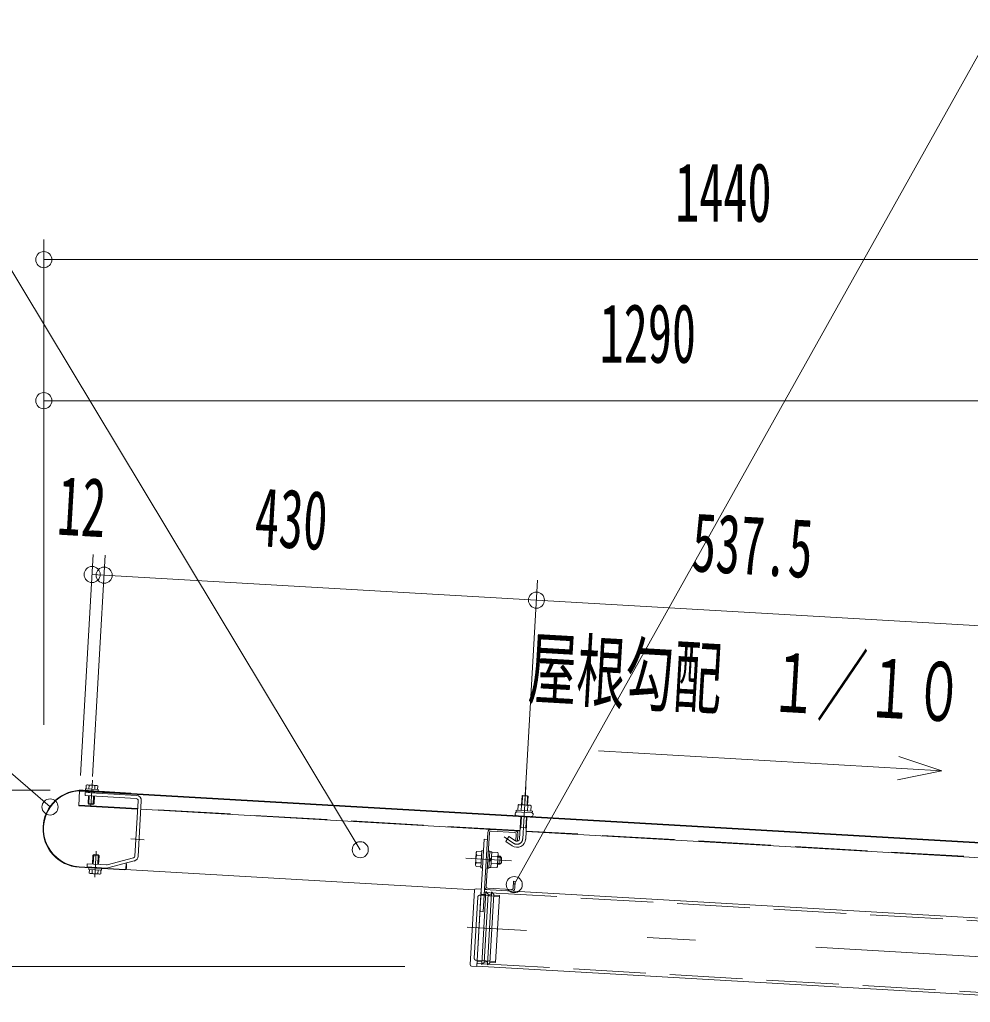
# Model space of a CAD drawing. Units: millimetres, scale not verified. Extents: x -23257 to 23268, y -10500 to 10500.
# Drawn here: x 14771 to 17132, y 6006 to 8445 of the extents above; entities that cross this region are included whole.
import ezdxf
from ezdxf.enums import TextEntityAlignment as Align

# ---------------------------------------------------------------- set-up
doc = ezdxf.new("R2010")
doc.units = ezdxf.units.MM
doc.header["$LTSCALE"] = 60
doc.linetypes.add('DASHED3', pattern=[4, 3, -1])
doc.linetypes.add('USER1', pattern=[24, 12, -5, 2, -5])
for name, color, linetype, lineweight in [('1-E__2-4_3THIN', 4, 'Continuous', 18), ('1-F__2-0_3BODL', 7, 'Continuous', 18), ('2-0__2-5_3DIM', 3, 'Continuous', 18), ('2-1__2-2_3CENTER', 3, 'USER1', 18), ('2-2__2-1_3HIDDEN', 3, 'DASHED3', 18)]:
    doc.layers.add(name, color=color, linetype=linetype, lineweight=lineweight)
doc.styles.add('ＭＳ ゴシック', font='')
doc.styles.get('ＭＳ ゴシック').set_extended_font_data('MS Gothic')

msp = doc.modelspace()

# ---------------------------------------------------------------- linework, layer by layer
at = {"layer": '1-E__2-4_3THIN'}
for p, q in [((14944.2, 6518.58), (14943.06, 6498.62)), ((14944.75, 6528.87), (14944.6, 6526.5)), ((14954, 6498.05), (14955.13, 6517.9)), ((14955.63, 6525.93), (14955.72, 6528.23)), ((16018.96, 6496.29), (16020.27, 6519.56)), ((16032.71, 6518.84), (16031.4, 6495.57)), ((14954.31, 6349.25), (14955.63, 6372.22)), ((14966.56, 6371.53), (14965.24, 6348.57)), ((15966.83, 6366), (15959.4, 6366.51)), ((15958.48, 6351.47), (15966, 6351.05))]:
    msp.add_line(p, q, dxfattribs=at)
for points in [[(16014.19, 6435.57), (16015.72, 6440.13), (16017.29, 6467.01)], [(16029.72, 6466.38), (16028.16, 6439.4), (16029.14, 6434.64)]]:
    msp.add_lwpolyline(points, dxfattribs=at)
at = {"layer": '1-F__2-0_3BODL'}
for p, q in [((14943.44, 6535.67), (14943.91, 6544.39)), ((14957.79, 6534.82), (14958.35, 6543.54)), ((17440.66, 6384.98), (14920.31, 6530.28)), ((14920.38, 6531.59), (17440.71, 6386.18)), ((15061.24, 6519.78), (14934.47, 6527.12)), ((14942.19, 6518.71), (14941.18, 6500.75)), ((14942.75, 6528.98), (14942.59, 6526.63)), ((14956.13, 6499.83), (14957.14, 6517.78)), ((14957.63, 6525.8), (14957.73, 6528.12)), ((14965.97, 6530.33), (14966.21, 6534.34)), ((15057.63, 6369.14), (15065.52, 6506.49)), ((15073.48, 6506.04), (15065.56, 6368.3)), ((16016.3, 6482.38), (16017, 6495.22)), ((16033.25, 6494.24), (16032.45, 6481.4)), ((15072.28, 6485.18), (16013.88, 6430.89)), ((16012.79, 6412.09), (16015.98, 6467.16)), ((16031.03, 6466.23), (16027.84, 6411.17)), ((16014.42, 6440.18), (16029.46, 6439.35)), ((15929.88, 6293.52), (15937.55, 6427.32)), ((16013.87, 6430.95), (15934.03, 6435.59)), ((15934.09, 6436.79), (16014.02, 6432.16)), ((15941.81, 6431.08), (16000.69, 6427.64)), ((16028.93, 6430.02), (17355.48, 6353.53)), ((15906.48, 6095.85), (15924.58, 6411.01)), ((15924.67, 6411.01), (15932.59, 6410.61)), ((14952.3, 6349.37), (14953.5, 6370.33)), ((14968.44, 6369.4), (14967.25, 6348.44)), ((15906.28, 6371.37), (15918.31, 6370.74)), ((15938.88, 6379.63), (15943.8, 6379.42)), ((15943.28, 6369.3), (15957.73, 6368.45)), ((15958.27, 6377.77), (15943.83, 6378.62)), ((14919.49, 6341.2), (15032.32, 6334.73)), ((15900.61, 6285.35), (14919.54, 6342.51)), ((14988.7, 6347.47), (15053.89, 6364.68)), ((15055.89, 6356.95), (14990.7, 6339.74)), ((15917.23, 6351.98), (15905.19, 6352.72)), ((15937.42, 6355.26), (15942.75, 6359.87)), ((15942.95, 6364.88), (15937.73, 6360.17)), ((15956.65, 6349.69), (15942.2, 6350.54)), ((14951.17, 6326.61), (14951.74, 6335.34)), ((14966.18, 6334.49), (14965.62, 6325.76)), ((14974.51, 6334.01), (14974.75, 6338.02)), ((15916.48, 6340.14), (15920.5, 6339.9)), ((15936.54, 6339.01), (15932.53, 6339.26)), ((15889.9, 6099.65), (15900.55, 6284.34)), ((15917.49, 6287.12), (15904.51, 6287.87)), ((17258.96, 6208.91), (15925.43, 6285.77)), ((15933.65, 6289.36), (15992.52, 6285.92)), ((17461.82, 6006.11), (15906.46, 6095.83))]:
    msp.add_line(p, q, dxfattribs=at)
for points in [[(14966.21, 6534.34), (14935.02, 6536.14), (14934.77, 6532.13)], [(14963.42, 6544.54), (14938.95, 6545.9), (14936.69, 6544.81), (14936.22, 6536.09)], [(14963.42, 6544.54), (14965.57, 6543.12), (14965.01, 6534.39)], [(14920.38, 6531.59), (14918.22, 6494.06), (15064.35, 6485.67)], [(14930.41, 6531.16), (15047.05, 6524.44), (15047.1, 6525.64), (14929.36, 6532.42)], [(14934.47, 6527.12), (14933.97, 6519.09), (15060.84, 6511.86)], [(16017.66, 6496.34), (16018.92, 6518.41), (16033.96, 6517.49), (16032.7, 6495.52)], [(16018.92, 6518.41), (16020.27, 6519.56), (16032.71, 6518.84), (16033.96, 6517.49)], [(16040.57, 6481.01), (16041.28, 6493.75), (16039.22, 6495.17), (16011.14, 6496.79), (16008.88, 6495.6), (16008.17, 6482.87)], [(15933.59, 6427.64), (15922.26, 6230.78), (15914.26, 6231.24)], [(16002.68, 6407), (15986.36, 6417.68), (15978.13, 6405.16), (15994.46, 6394.38)], [(16004.45, 6423.48), (16003.5, 6406.53), (16007.51, 6406.29), (16008.46, 6423.24)], [(15918.85, 6380.06), (15906.82, 6380.8), (15904.93, 6377.83), (15903.13, 6346.43)], [(15916.48, 6340.14), (15918.96, 6382.57), (15922.97, 6382.32)], [(15936.54, 6339.01), (15938.92, 6381.43), (15934.9, 6381.68)], [(15943.8, 6379.42), (15941.59, 6340.41), (15936.58, 6340.71)], [(15941.66, 6341.21), (15956.1, 6340.36), (15957.99, 6343.24), (15959.89, 6374.74), (15958.27, 6377.77)], [(15959.51, 6368.92), (15964.52, 6368.71), (15963.39, 6348.75), (15958.38, 6348.96)], [(15964.52, 6368.71), (15968.08, 6364.74), (15967.36, 6352.21), (15963.39, 6348.75)], [(14986.71, 6339.38), (14938.77, 6342.14), (14939.26, 6350.07), (14987.11, 6347.3)], [(15034.99, 6338.34), (15035.66, 6349.57), (15036.96, 6349.52), (15036.29, 6338.29)], [(15903.13, 6346.43), (15904.65, 6343.29), (15916.69, 6342.65)], [(14974.51, 6334.01), (14943.32, 6335.82), (14943.56, 6339.83)], [(14944.52, 6335.76), (14944.05, 6327.04), (14946.11, 6325.71), (14970.58, 6324.25)], [(14970.58, 6324.25), (14972.84, 6325.34), (14973.31, 6334.07)], [(15996.78, 6289.69), (15997.73, 6306.64), (16001.74, 6306.39), (16000.79, 6289.44)], [(15917.49, 6287.12), (15906.41, 6094.94), (15893.43, 6095.69)]]:
    msp.add_lwpolyline(points, dxfattribs=at)
for points in [[(14953.52, 6497.53), (14956.13, 6499.83), (14941.18, 6500.75), (14943.48, 6498.14)], [(16004.36, 6483.02), (16004.21, 6479.11), (16044.13, 6476.74), (16044.38, 6480.76)], [(14968.44, 6369.4), (14953.5, 6370.33), (14956.11, 6372.63), (14966.14, 6372.12)]]:
    msp.add_lwpolyline(points, close=True, dxfattribs=at)
for centre, radius, start, end in [((14940.07, 6540.04), 5.8, 48.20596, 86.7522), ((14950, 6524.01), 21.3, 66.92087, 106.58131), ((14961.63, 6538.87), 5.8, 86.7522, 125.28363), ((14925.02, 6436.79), 95.7, 87.414, 266.6989), ((14925.02, 6436.79), 94.5, 86.69818, 266.6989), ((15060.54, 6506.84), 5, 356.70172, 86.69693), ((15060.54, 6506.84), 13, 356.70117, 86.69734), ((16012.62, 6489.44), 7.2, 52.31573, 112.31573), ((16023.61, 6469.15), 26.9, 69.11203, 104.28795), ((16036.89, 6488.08), 7.2, 61.08424, 121.08424), ((16006.42, 6473.9), 5, 86.6998, 266.69981), ((16041.32, 6471.93), 5, 266.70062, 86.70061), ((15941.56, 6427.07), 8, 86.6973, 176.70264), ((15941.56, 6427.07), 4, 86.6973, 176.6973), ((16000.44, 6423.73), 4, 356.70923, 86.70122), ((16000.44, 6423.73), 8, 356.70145, 86.70122), ((16006.27, 6412.44), 21.5, 236.7, 356.7), ((16006.27, 6412.44), 6.6, 236.7, 356.7), ((15052.61, 6369.44), 5, 284.73766, 356.6898), ((15052.61, 6369.44), 13, 284.74648, 358.42204), ((15930.11, 6360.68), 26.1, 155.67365, 197.72446), ((15912.01, 6375.8), 7.2, 176.69905, 217.42587), ((15932.82, 6360.49), 26.1, 335.67365, 17.72446), ((15952.53, 6373.45), 7.2, 315.97221, 356.69905), ((14987.41, 6352.32), 5, 266.69731, 284.74452), ((15910.39, 6347.72), 7.2, 135.97223, 176.69905), ((15950.91, 6345.37), 7.2, 356.69907, 37.42587), ((14947.89, 6331.39), 5.8, 266.64458, 305.19081), ((14959.63, 6346.15), 21.3, 246.81636, 286.47679), ((14969.45, 6330.11), 5.8, 228.11153, 266.64296), ((14987.41, 6352.32), 13, 266.70274, 284.7451), ((15032.48, 6338.44), 3.7, 266.70439, 356.70439), ((15032.48, 6338.44), 2.5, 266.70439, 356.70439), ((15933.9, 6293.28), 8, 176.6973, 266.68846), ((15933.9, 6293.28), 4, 176.6973, 266.68846), ((15904.29, 6284.13), 3.75, 86.7, 176.7), ((15992.77, 6289.94), 8, 266.69951, 356.70207), ((15992.77, 6289.94), 4, 266.69951, 356.70921), ((15893.65, 6099.43), 3.75, 176.7, 266.7)]:
    msp.add_arc(centre, radius, start, end, dxfattribs=at)
at = {"layer": '2-0__2-5_3DIM'}
for p, q in [((14375.65, 8444.93), (15617.12, 6384.85)), ((14831.4, 6694.57), (14831.4, 7899.33)), ((14831.4, 7849.33), (18431.4, 7849.33)), ((18431.4, 7499.33), (14831.4, 7499.33)), ((14954.19, 7117.79), (14922.53, 6568.7)), ((14952.47, 6566.97), (14984.13, 7116.06)), ((17395.99, 6926.91), (14951.31, 7067.87)), ((16025.71, 6505.09), (16057.37, 7054.18)), ((16950.83, 6558.2), (17060.99, 6581.01)), ((14846.93, 6532.43), (12981.4, 6532.43)), ((13331.4, 6094.93), (15727.47, 6094.93))]:
    msp.add_line(p, q, dxfattribs=at)
for points in [[(15999.42, 6298.37), (17201.3, 8444.93), (19351.3, 8444.93)], [(14846.88, 6491.02), (14206.4, 7044.93), (11606.4, 7044.93)], [(16208.9, 6630.14), (17060.99, 6581.01), (16954.18, 6616.34)]]:
    msp.add_lwpolyline(points, dxfattribs=at)
for centre in [(14831.4, 7849.33), (14831.4, 7499.33), (14951.31, 7067.87), (14981.25, 7066.14), (16054.49, 7004.26), (14846.88, 6491.02), (15617.12, 6384.85), (15999.42, 6298.37)]:
    msp.add_circle(centre, 20, dxfattribs=at)
at = {"layer": '2-1__2-2_3CENTER'}
for p, q in [((14948.14, 6491.62), (14951.91, 6557.41)), ((16020.32, 6411.58), (16027.76, 6540.76)), ((15998.52, 6400.64), (15973.98, 6416.81)), ((15080.45, 6409.67), (15047.55, 6411.57)), ((14961.6, 6380.95), (14957.87, 6316.46)), ((15879.05, 6363.62), (15992.59, 6357.08)), ((15882.75, 6192.72), (15970.1, 6187.68)), ((17467.37, 6101.39), (15895.23, 6192.01))]:
    msp.add_line(p, q, dxfattribs=at)
msp.add_arc((16006.27, 6412.44), 14.1, 236.7, 356.7, dxfattribs=at)
at = {"layer": '2-2__2-1_3HIDDEN'}
for p, q in [((15064.4, 6486.97), (14918.29, 6495.37)), ((16014.03, 6432.18), (15072.35, 6486.48)), ((17355.53, 6354.83), (16029.01, 6431.32)), ((15962.28, 6269.14), (15914.11, 6271.92)), ((15916.74, 6274.14), (15928.47, 6273.47)), ((15925.03, 6278.82), (17258.53, 6201.89)), ((15934.21, 6273.14), (15942.7, 6272.65)), ((15900.09, 6115.71), (15908.83, 6267.21)), ((15904.8, 6110.43), (15952.97, 6107.66)), ((15906.86, 6102.78), (17462.25, 6013.13)), ((15918.89, 6107.24), (15907.16, 6107.92)), ((15933.11, 6106.42), (15924.63, 6106.91))]:
    msp.add_line(p, q, dxfattribs=at)
for points in [[(15924.53, 6105.29), (15934.3, 6274.76), (15928.9, 6280.83), (15918.46, 6099.88)], [(15938.76, 6104.47), (15932.69, 6099.06), (15943.12, 6280.01), (15948.53, 6273.94)]]:
    msp.add_lwpolyline(points, close=True, dxfattribs=at)
msp.add_lwpolyline([(15948.44, 6272.32), (15962.41, 6271.51), (15952.83, 6105.29), (15938.85, 6106.09)], dxfattribs=at)
for centre, start, end in [((15913.82, 6266.92), 86.7, 176.7), ((15905.08, 6115.43), 176.7, 266.7)]:
    msp.add_arc(centre, 5, start, end, dxfattribs=at)

# ---------------------------------------------------------------- texts
at = {"layer": '2-0__2-5_3DIM', "color": 7, "style": 'ＭＳ ゴシック', "width": 0.6}
for s, p in [('1440', (16398.9, 7899.33)), ('1290', (16211.4, 7549.33))]:
    msp.add_text(s, height=146.6, dxfattribs=at).set_placement(p, align=Align.BOTTOM_LEFT)
for s, p in [('12', (14859.34, 7123.25)), ('430', (15349.78, 7094.98)), ('537.5', (16434.86, 7032.41)), ('屋根勾配\u3000１／１０', (16029.1, 6719.52))]:
    msp.add_text(s, height=146.6, rotation=356.7, dxfattribs=at).set_placement(p, align=Align.BOTTOM_LEFT)

doc.saveas('drawing.dxf')
